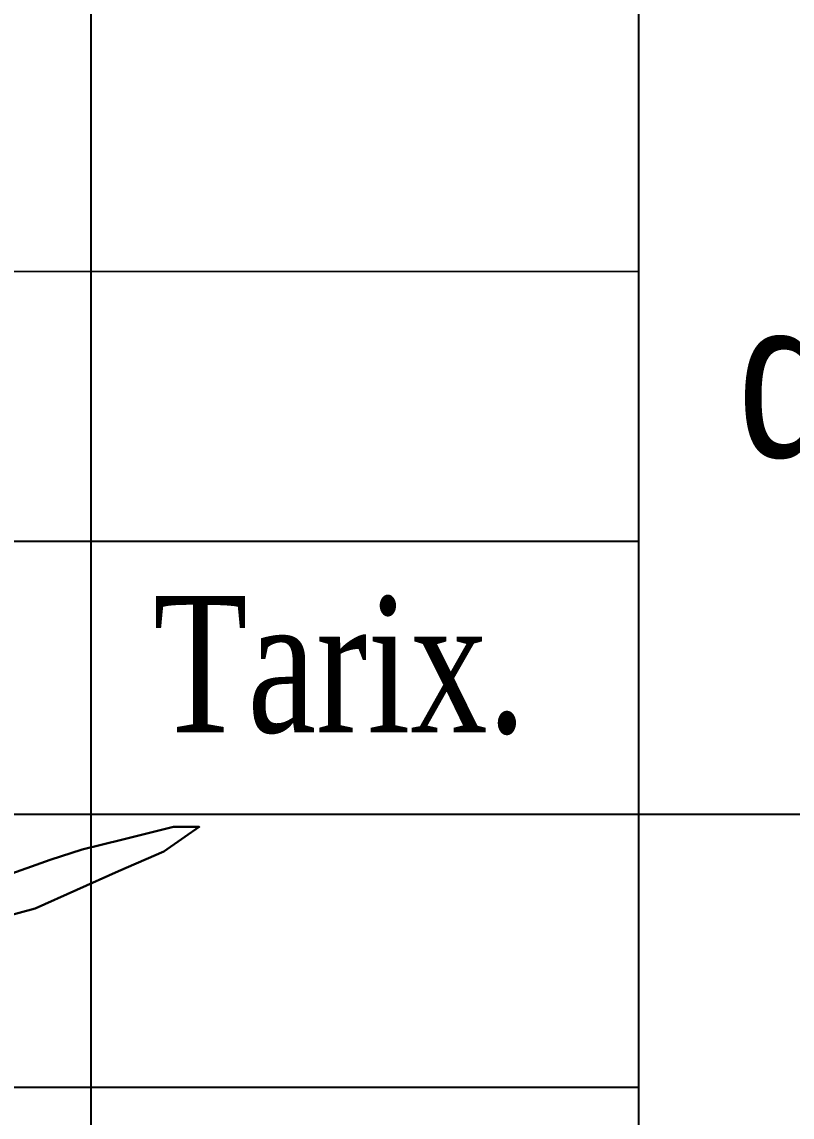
# Model space of a CAD drawing. Header units: millimetres. Extents: x 873544 to 1143527, y -837564 to -766512.
# Drawn here: x 1085292 to 1086702, y -792013 to -790008 of the extents above; entities that cross this region are included whole.
import ezdxf

# ---------------------------------------------------------------- set-up
doc = ezdxf.new("R2010")
doc.units = ezdxf.units.MM
doc.layers.add('0_Ном._пера__7', color=7, linetype='Continuous', lineweight=60)
doc.layers.add('Xarici razm.-1', color=7, linetype='Continuous', lineweight=9)
doc.styles.add('400', font='times.ttf', dxfattribs={"width": 0.75, "height": 300})
doc.styles.add('style6', font='ARIALN.TTF', dxfattribs={"height": 300})

# ---------------------------------------------------------------- blocks, each defined once
blk = doc.blocks.new('dsdvvvf')
at = {"color": 0, "lineweight": 25, "ltscale": 15}
for p, q in [((972945.8, -668815), (972945.8, -663055.3)), ((973996.1, -663055.3), (973996.1, -668816.4)), ((973996.1, -664630.1), (967184.3, -664625.4)), ((967193.8, -665146.6), (973996.1, -665146.6)), ((967193.8, -665670.5), (973996.1, -665670.5)), ((973996.1, -665670.5), (986569.1, -665670.5)), ((967193.8, -666194.4), (973996.1, -666194.4))]:
    blk.add_line(p, q, dxfattribs=at)
at = {"lineweight": 30}
blk.add_lwpolyline([(972775.8, -665790.6), (972866.8, -665758.1), (972928.4, -665738.4), (973006.7, -665719.1), (973103.6, -665695.1), (973153.1, -665695.1), (973125.6, -665714.1), (973085.4, -665741.9), (972998.2, -665779.8), (972838.4, -665851.5), (972777.2, -665868)], dxfattribs=at)
at = {"lineweight": 25, "ltscale": 15, "style": '400', "width": 0.75}
blk.add_text('Tarix.', height=261.46, dxfattribs=at).set_placement((973064.9, -665513.5))
at = {"layer": '0_Ном._пера__7', "linetype": 'Continuous', "insert": (980256.4, -664880.8), "char_height": 300, "width": 13776.743, "attachment_point": 5, "line_spacing_factor": 0.967685, "style": 'style6'}
blk.add_mtext('{\\fArial Narrow|b0|i0|c238|p34;FHN-nin Dövl\\fArial|b0|i0|c238|p38;ə\\fArial Narrow|b0|i0|c238|p34;t Yanğından Mühafiz\\fArial|b0|i0|c238|p38;ə\\fArial Narrow|b0|i0|c238|p34; Xidm\\fArial|b0|i0|c238|p38;ə\\fArial Narrow|b0|i0|c238|p34;tinin} {\\fArial Narrow|b0|i0|c238|p34;Xocav\\fArial|b0|i0|c238|p38;ə\\fArial Narrow|b0|i0|c238|p34;nd rayonun Hadrut\\P q\\fArial|b0|i0|c238|p38;ə\\fArial Narrow|b0|i0|c238|p34;s\\fArial|b0|i0|c238|p38;ə\\fArial Narrow|b0|i0|c238|p34;b\\fArial|b0|i0|c238|p38;ə\\fArial Narrow|b0|i0|c238|p34;sind\\fArial|b0|i0|c238|p38;ə\\fArial Narrow|b0|i0|c238|p34; Dövl\\fArial|b0|i0|c238|p38;ə\\fArial Narrow|b0|i0|c238|p34;t Yanğından Mühafiz\\fArial|b0|i0|c238|p38;ə\\fArial Narrow|b0|i0|c238|p34; Hiss\\fArial|b0|i0|c238|p38;ə\\fArial Narrow|b0|i0|c238|p34;sinin 4 çıxışlı Yanğınsöndürm\\fArial|b0|i0|c238|p38;ə\\P\\fArial Narrow|b0|i0|c238|p34; depo binasının tikintisi}.', dxfattribs=at)

msp = doc.modelspace()

# ---------------------------------------------------------------- block references
at = {"layer": 'Xarici razm.-1', "color": 131, "xscale": 0.9542382500128979, "yscale": 0.9542382500128979, "zscale": 0.9542382500128979}
msp.add_blockref('dsdvvvf', (156996.3, -156250.4), dxfattribs=at)

doc.saveas('drawing.dxf')
